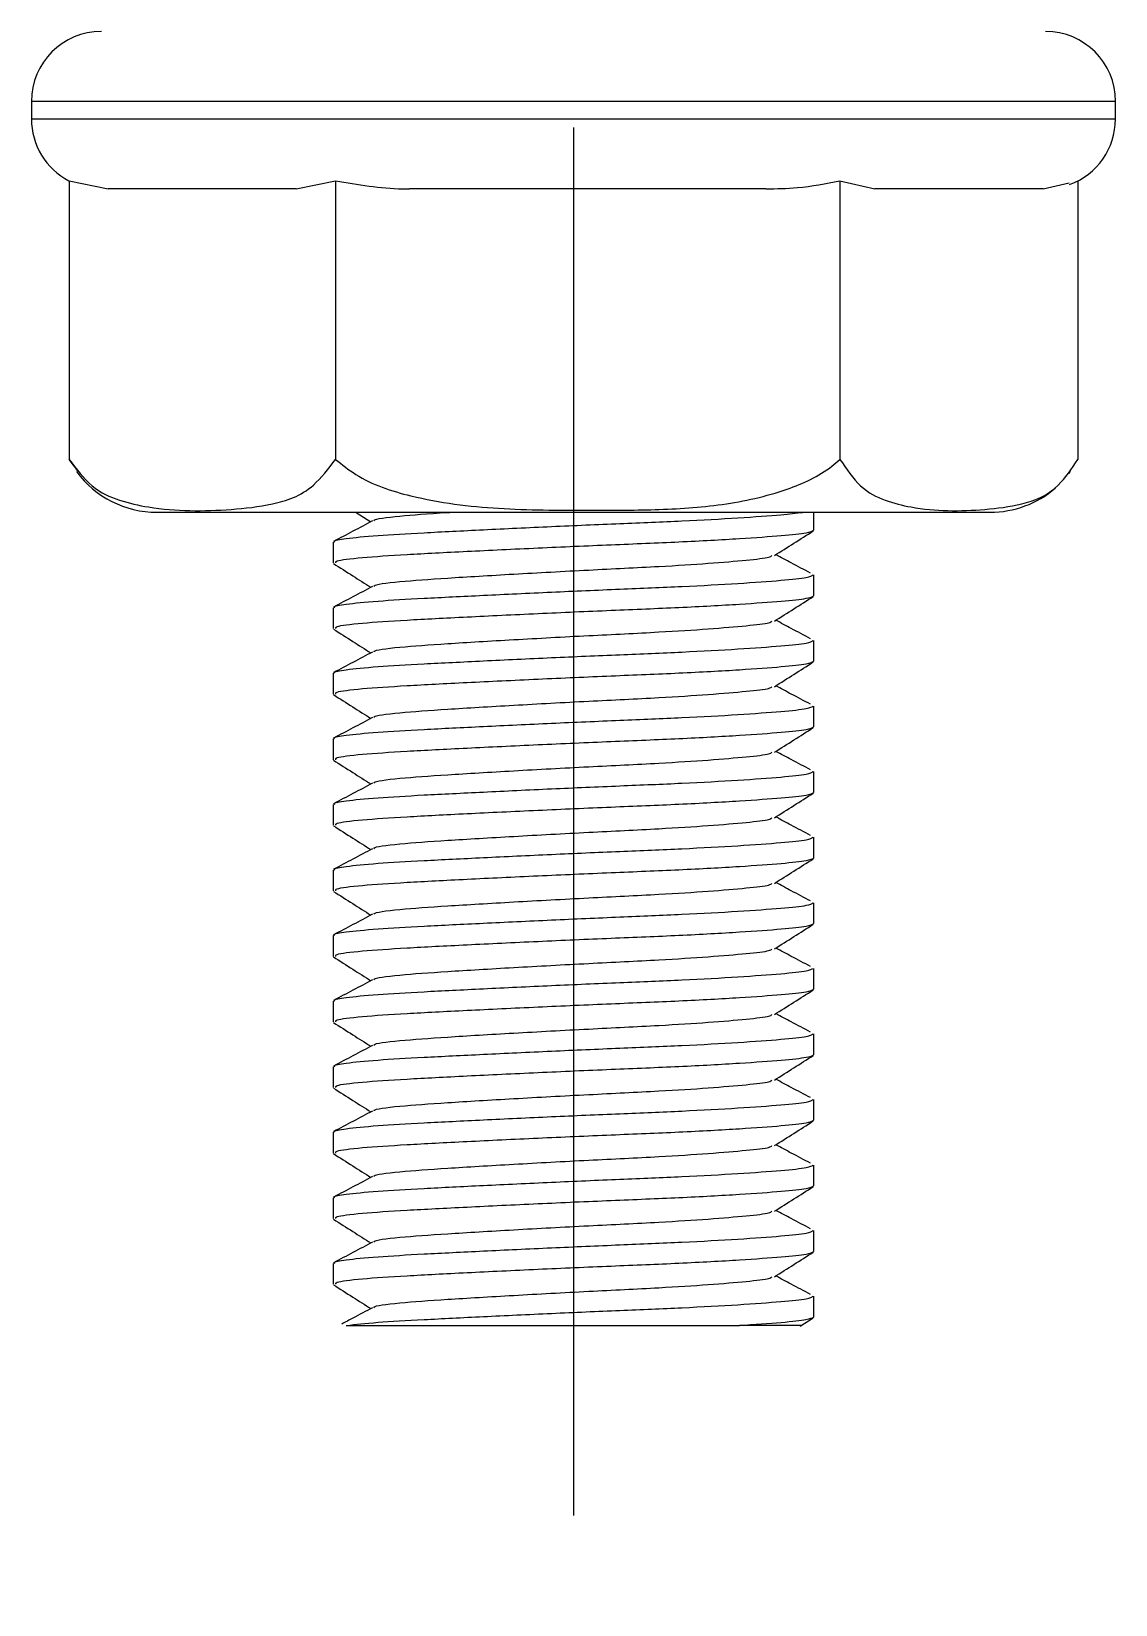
# Model space of a CAD drawing. Header units: millimetres. Extents: x 1036 to 1814, y -113 to 289.
# Drawn here: x 1219.25 to 1231.65, y 92.39 to 110.38 of the extents above; entities that cross this region are included whole.
import ezdxf

# ---------------------------------------------------------------- set-up
doc = ezdxf.new("R2010")
doc.units = ezdxf.units.MM
doc.linetypes.add('CENTER', pattern=[50.8, 31.75, -6.35, 6.35, -6.35])
doc.layers.add('CenterLine', color=1, linetype='CENTER', lineweight=9)
doc.layers.add('SolidLine', color=7, linetype='Continuous', lineweight=30)

msp = doc.modelspace()

# ---------------------------------------------------------------- linework, layer by layer
at = {"layer": 'CenterLine', "lineweight": -3, "ltscale": 0.5}
msp.add_line((1225.453, 236.284), (1225.453, 92.391), dxfattribs=at)
at = {"layer": 'SolidLine', "color": 7, "linetype": 'Continuous', "lineweight": 25}
for p, q in [((1219.253, 109.584), (1219.253, 109.384)), ((1231.653, 109.384), (1231.653, 109.584)), ((1219.683, 108.677), (1220.13, 108.584)), ((1219.683, 108.677), (1219.683, 105.49)), ((1222.283, 108.584), (1220.13, 108.584)), ((1222.283, 108.584), (1222.731, 108.677)), ((1222.731, 108.677), (1222.731, 105.49)), ((1227.654, 108.584), (1223.577, 108.584)), ((1228.501, 108.677), (1228.901, 108.584)), ((1228.501, 108.677), (1228.501, 105.49)), ((1230.824, 108.584), (1228.901, 108.584)), ((1230.824, 108.584), (1231.124, 108.654)), ((1231.224, 108.675), (1231.224, 105.49)), ((1219.783, 105.36), (1219.683, 105.49)), ((1231.121, 105.327), (1231.138, 105.35)), ((1230.219, 104.884), (1220.688, 104.884)), ((1222.966, 104.884), (1223.136, 104.777)), ((1228.203, 104.68), (1228.203, 104.884)), ((1222.703, 104.543), (1222.703, 104.305)), ((1228.203, 103.93), (1228.203, 104.168)), ((1222.703, 103.793), (1222.703, 103.555)), ((1228.203, 103.18), (1228.203, 103.418)), ((1222.703, 103.043), (1222.703, 102.805)), ((1228.203, 102.43), (1228.203, 102.668)), ((1222.703, 102.293), (1222.703, 102.055)), ((1228.203, 101.68), (1228.203, 101.918)), ((1222.703, 101.543), (1222.703, 101.305)), ((1228.203, 100.93), (1228.203, 101.168)), ((1222.703, 100.793), (1222.703, 100.555)), ((1228.203, 100.18), (1228.203, 100.418)), ((1222.703, 100.043), (1222.703, 99.805)), ((1228.203, 99.43), (1228.203, 99.668)), ((1222.703, 99.293), (1222.703, 99.055)), ((1228.203, 98.68), (1228.203, 98.918)), ((1222.703, 98.543), (1222.703, 98.305)), ((1228.203, 97.93), (1228.203, 98.168)), ((1222.703, 97.793), (1222.703, 97.555)), ((1228.203, 97.18), (1228.203, 97.418)), ((1222.703, 97.043), (1222.703, 96.805)), ((1228.203, 96.43), (1228.203, 96.668)), ((1222.703, 96.293), (1222.703, 96.055)), ((1228.203, 95.68), (1228.203, 95.918)), ((1222.854, 95.584), (1227.351, 95.584)), ((1228.047, 95.577), (1228.196, 95.671))]:
    msp.add_line(p, q, dxfattribs=at)
at = {"layer": 'SolidLine', "color": 8, "linetype": 'Continuous', "lineweight": 25}
for p, q in [((1225.655, 109.584), (1219.253, 109.584)), ((1231.653, 109.584), (1225.655, 109.584)), ((1219.253, 109.384), (1225.655, 109.384)), ((1225.655, 109.384), (1231.653, 109.384))]:
    msp.add_line(p, q, dxfattribs=at)
at = {"layer": 'SolidLine', "color": 7, "linetype": 'Continuous', "lineweight": 25}
for centre, radius, start, end in [((1220.053, 109.584), 0.8, 90, 180), ((1230.853, 109.584), 0.8, 0, 90), ((1220.053, 109.384), 0.8, 180, 242.4144), ((1230.853, 109.384), 0.8, 290.0789, 0), ((1220.688, 106.026), 1.141, 216.3632, 270), ((1230.219, 106.026), 1.141, 270, 310.8422)]:
    msp.add_arc(centre, radius, start, end, dxfattribs=at)
for points, knots in [([(1222.731, 108.677), (1222.986, 108.633), (1223.267, 108.585), (1223.552, 108.584), (1223.577, 108.584)], [0, 0, 0, 0, 0.909673, 1, 1, 1, 1]), ([(1227.654, 108.584), (1227.775, 108.586), (1228.06, 108.589), (1228.339, 108.645), (1228.501, 108.677)], [0, 0, 0, 0, 0.422219, 1, 1, 1, 1]), ([(1219.683, 105.49), (1219.768, 105.379), (1219.943, 105.149), (1220.263, 105.011), (1220.794, 104.895), (1221.383, 104.894), (1222.011, 104.965), (1222.434, 105.1), (1222.649, 105.383), (1222.731, 105.49)], [0, 0, 0, 0, 0.09728, 0.200217, 0.305982, 0.60483, 0.754093, 0.906489, 1, 1, 1, 1]), ([(1222.731, 105.49), (1222.806, 105.43), (1223.058, 105.228), (1223.701, 105.02), (1224.597, 104.909), (1225.534, 104.909), (1226.386, 104.907), (1227.155, 104.956), (1227.843, 105.106), (1228.296, 105.311), (1228.471, 105.464), (1228.501, 105.49)], [0, 0, 0, 0, 0.0480873, 0.1611017, 0.3300796, 0.4998784, 0.6283847, 0.7568102, 0.8839664, 0.9800195, 1, 1, 1, 1]), ([(1228.501, 105.49), (1228.577, 105.379), (1228.733, 105.149), (1229.02, 105.011), (1229.494, 104.895), (1230.02, 104.894), (1230.581, 104.965), (1230.959, 105.1), (1231.151, 105.383), (1231.224, 105.49)], [0, 0, 0, 0, 0.097279, 0.200217, 0.305982, 0.60483, 0.754093, 0.906489, 1, 1, 1, 1]), ([(1223.153, 104.786), (1223.079, 104.746), (1222.931, 104.668), (1222.783, 104.59), (1222.709, 104.551)], [0, 0, 0, 0, 0.499815, 1, 1, 1, 1]), ([(1222.722, 104.543), (1222.717, 104.547), (1222.698, 104.56), (1222.844, 104.586), (1223.18, 104.62), (1223.728, 104.651), (1224.414, 104.685), (1225.193, 104.722), (1225.98, 104.756), (1226.719, 104.786), (1227.356, 104.821), (1227.84, 104.856), (1228, 104.875), (1228.073, 104.884)], [0, 0, 0, 0, 0.030558, 0.116926, 0.218503, 0.316179, 0.416901, 0.519552, 0.619871, 0.715948, 0.815926, 0.916515, 1, 1, 1, 1]), ([(1223.179, 104.786), (1223.176, 104.789), (1223.156, 104.807), (1223.448, 104.843), (1223.777, 104.869), (1224.031, 104.884), (1224.039, 104.884)], [0, 0, 0, 0, 0.091342, 0.547356, 0.985241, 1, 1, 1, 1]), ([(1222.736, 104.305), (1222.732, 104.313), (1222.723, 104.333), (1223.005, 104.368), (1223.519, 104.402), (1224.221, 104.438), (1225.037, 104.477), (1225.883, 104.514), (1226.686, 104.546), (1227.361, 104.583), (1227.851, 104.619), (1228.151, 104.65), (1228.183, 104.67), (1228.198, 104.68)], [0, 0, 0, 0, 0.05913, 0.159595, 0.256492, 0.354029, 0.452829, 0.54997, 0.644163, 0.742208, 0.831679, 0.918076, 1, 1, 1, 1]), ([(1227.752, 104.39), (1227.826, 104.437), (1227.974, 104.531), (1228.122, 104.624), (1228.196, 104.671)], [0, 0, 0, 0, 0.499794, 1, 1, 1, 1]), ([(1223.179, 104.036), (1223.176, 104.039), (1223.157, 104.057), (1223.434, 104.093), (1223.984, 104.132), (1224.758, 104.178), (1225.62, 104.225), (1226.4, 104.262), (1227.019, 104.301), (1227.446, 104.338), (1227.7, 104.366), (1227.716, 104.384), (1227.722, 104.39)], [0, 0, 0, 0, 0.025422, 0.152339, 0.27421, 0.399604, 0.526078, 0.64762, 0.746728, 0.846756, 0.94345, 1, 1, 1, 1]), ([(1228.164, 104.189), (1228.091, 104.228), (1227.958, 104.298), (1227.826, 104.368), (1227.768, 104.4)], [0, 0, 0, 0, 0.554096, 1, 1, 1, 1]), ([(1222.708, 104.299), (1222.781, 104.252), (1222.924, 104.161), (1223.067, 104.07), (1223.136, 104.027)], [0, 0, 0, 0, 0.51631, 1, 1, 1, 1]), ([(1223.153, 104.036), (1223.079, 103.996), (1222.931, 103.918), (1222.783, 103.84), (1222.709, 103.801)], [0, 0, 0, 0, 0.499817, 1, 1, 1, 1]), ([(1222.722, 103.793), (1222.717, 103.797), (1222.698, 103.81), (1222.844, 103.836), (1223.18, 103.87), (1223.728, 103.901), (1224.414, 103.935), (1225.192, 103.972), (1225.98, 104.006), (1226.718, 104.036), (1227.36, 104.071), (1227.847, 104.107), (1228.153, 104.138), (1228.179, 104.159), (1228.192, 104.168)], [0, 0, 0, 0, 0.027695, 0.105969, 0.198026, 0.286549, 0.377832, 0.470863, 0.561781, 0.648855, 0.739463, 0.830626, 0.918731, 1, 1, 1, 1]), ([(1222.736, 103.555), (1222.732, 103.563), (1222.723, 103.583), (1223.005, 103.618), (1223.519, 103.652), (1224.221, 103.688), (1225.037, 103.727), (1225.883, 103.764), (1226.686, 103.796), (1227.361, 103.833), (1227.851, 103.869), (1228.151, 103.9), (1228.183, 103.92), (1228.198, 103.93)], [0, 0, 0, 0, 0.05913, 0.159595, 0.256492, 0.354029, 0.452829, 0.54997, 0.644163, 0.742208, 0.831679, 0.918076, 1, 1, 1, 1]), ([(1227.752, 103.64), (1227.826, 103.687), (1227.974, 103.781), (1228.122, 103.874), (1228.196, 103.921)], [0, 0, 0, 0, 0.499795, 1, 1, 1, 1]), ([(1223.179, 103.286), (1223.176, 103.289), (1223.157, 103.307), (1223.434, 103.343), (1223.984, 103.382), (1224.758, 103.428), (1225.62, 103.475), (1226.4, 103.512), (1227.019, 103.551), (1227.446, 103.588), (1227.7, 103.616), (1227.716, 103.634), (1227.722, 103.64)], [0, 0, 0, 0, 0.025422, 0.152339, 0.27421, 0.399604, 0.526078, 0.64762, 0.746728, 0.846756, 0.94345, 1, 1, 1, 1]), ([(1228.164, 103.439), (1228.091, 103.478), (1227.958, 103.548), (1227.826, 103.618), (1227.768, 103.65)], [0, 0, 0, 0, 0.554096, 1, 1, 1, 1]), ([(1222.708, 103.549), (1222.781, 103.502), (1222.924, 103.411), (1223.067, 103.32), (1223.136, 103.277)], [0, 0, 0, 0, 0.516312, 1, 1, 1, 1]), ([(1223.153, 103.286), (1223.079, 103.246), (1222.931, 103.168), (1222.783, 103.09), (1222.709, 103.051)], [0, 0, 0, 0, 0.499816, 1, 1, 1, 1]), ([(1222.722, 103.043), (1222.717, 103.047), (1222.698, 103.06), (1222.844, 103.086), (1223.18, 103.12), (1223.728, 103.151), (1224.414, 103.185), (1225.192, 103.222), (1225.98, 103.256), (1226.718, 103.286), (1227.36, 103.321), (1227.847, 103.357), (1228.153, 103.388), (1228.179, 103.409), (1228.192, 103.418)], [0, 0, 0, 0, 0.027695, 0.105969, 0.198026, 0.286549, 0.377832, 0.470863, 0.561781, 0.648855, 0.739463, 0.830626, 0.918731, 1, 1, 1, 1]), ([(1222.736, 102.805), (1222.732, 102.813), (1222.723, 102.833), (1223.005, 102.868), (1223.519, 102.902), (1224.221, 102.938), (1225.037, 102.977), (1225.883, 103.014), (1226.686, 103.046), (1227.361, 103.083), (1227.851, 103.119), (1228.151, 103.15), (1228.183, 103.17), (1228.198, 103.18)], [0, 0, 0, 0, 0.05913, 0.159595, 0.256492, 0.354029, 0.452829, 0.54997, 0.644163, 0.742208, 0.831679, 0.918076, 1, 1, 1, 1]), ([(1227.752, 102.89), (1227.826, 102.937), (1227.974, 103.031), (1228.122, 103.124), (1228.196, 103.171)], [0, 0, 0, 0, 0.499795, 1, 1, 1, 1]), ([(1222.708, 102.799), (1222.781, 102.752), (1222.924, 102.661), (1223.067, 102.57), (1223.136, 102.527)], [0, 0, 0, 0, 0.516312, 1, 1, 1, 1]), ([(1223.179, 102.536), (1223.176, 102.539), (1223.157, 102.557), (1223.434, 102.593), (1223.984, 102.632), (1224.758, 102.678), (1225.62, 102.725), (1226.4, 102.762), (1227.019, 102.801), (1227.446, 102.838), (1227.7, 102.866), (1227.716, 102.884), (1227.722, 102.89)], [0, 0, 0, 0, 0.025422, 0.152339, 0.27421, 0.399604, 0.526078, 0.64762, 0.746728, 0.846756, 0.94345, 1, 1, 1, 1]), ([(1228.164, 102.689), (1228.091, 102.728), (1227.958, 102.798), (1227.826, 102.868), (1227.768, 102.9)], [0, 0, 0, 0, 0.554094, 1, 1, 1, 1]), ([(1222.722, 102.293), (1222.717, 102.297), (1222.698, 102.31), (1222.844, 102.336), (1223.18, 102.37), (1223.728, 102.401), (1224.414, 102.435), (1225.192, 102.472), (1225.98, 102.506), (1226.718, 102.536), (1227.36, 102.571), (1227.847, 102.607), (1228.153, 102.638), (1228.179, 102.659), (1228.192, 102.668)], [0, 0, 0, 0, 0.027695, 0.105969, 0.198026, 0.286549, 0.377832, 0.470863, 0.561781, 0.648855, 0.739463, 0.830626, 0.918731, 1, 1, 1, 1]), ([(1223.153, 102.536), (1223.079, 102.496), (1222.931, 102.418), (1222.783, 102.34), (1222.709, 102.301)], [0, 0, 0, 0, 0.499815, 1, 1, 1, 1]), ([(1222.736, 102.055), (1222.732, 102.063), (1222.723, 102.083), (1223.005, 102.118), (1223.519, 102.152), (1224.221, 102.188), (1225.037, 102.227), (1225.883, 102.264), (1226.686, 102.296), (1227.361, 102.333), (1227.851, 102.369), (1228.151, 102.4), (1228.183, 102.42), (1228.198, 102.43)], [0, 0, 0, 0, 0.05913, 0.159595, 0.256492, 0.354029, 0.452829, 0.54997, 0.644163, 0.742208, 0.831679, 0.918076, 1, 1, 1, 1]), ([(1227.752, 102.14), (1227.826, 102.187), (1227.974, 102.281), (1228.122, 102.374), (1228.196, 102.421)], [0, 0, 0, 0, 0.499795, 1, 1, 1, 1]), ([(1222.708, 102.049), (1222.781, 102.002), (1222.924, 101.911), (1223.067, 101.82), (1223.136, 101.777)], [0, 0, 0, 0, 0.51631, 1, 1, 1, 1]), ([(1223.179, 101.786), (1223.176, 101.789), (1223.157, 101.807), (1223.434, 101.843), (1223.984, 101.882), (1224.758, 101.928), (1225.62, 101.975), (1226.4, 102.012), (1227.019, 102.051), (1227.446, 102.088), (1227.7, 102.116), (1227.716, 102.134), (1227.722, 102.14)], [0, 0, 0, 0, 0.025422, 0.152339, 0.27421, 0.399604, 0.526078, 0.64762, 0.746728, 0.846756, 0.94345, 1, 1, 1, 1]), ([(1228.164, 101.939), (1228.091, 101.978), (1227.958, 102.048), (1227.826, 102.118), (1227.768, 102.15)], [0, 0, 0, 0, 0.554094, 1, 1, 1, 1]), ([(1222.722, 101.543), (1222.717, 101.547), (1222.698, 101.56), (1222.844, 101.586), (1223.18, 101.62), (1223.728, 101.651), (1224.414, 101.685), (1225.192, 101.722), (1225.98, 101.756), (1226.718, 101.786), (1227.36, 101.821), (1227.847, 101.857), (1228.153, 101.888), (1228.179, 101.909), (1228.192, 101.918)], [0, 0, 0, 0, 0.027695, 0.105969, 0.198026, 0.286549, 0.377832, 0.470863, 0.561781, 0.648855, 0.739463, 0.830626, 0.918731, 1, 1, 1, 1]), ([(1223.153, 101.786), (1223.079, 101.746), (1222.931, 101.668), (1222.783, 101.59), (1222.709, 101.551)], [0, 0, 0, 0, 0.499815, 1, 1, 1, 1]), ([(1222.736, 101.305), (1222.732, 101.313), (1222.723, 101.333), (1223.005, 101.368), (1223.519, 101.402), (1224.221, 101.438), (1225.037, 101.477), (1225.883, 101.514), (1226.686, 101.546), (1227.361, 101.583), (1227.851, 101.619), (1228.151, 101.65), (1228.183, 101.67), (1228.198, 101.68)], [0, 0, 0, 0, 0.05913, 0.159595, 0.256492, 0.354029, 0.452829, 0.54997, 0.644163, 0.742208, 0.831679, 0.918076, 1, 1, 1, 1]), ([(1227.752, 101.39), (1227.826, 101.437), (1227.974, 101.531), (1228.122, 101.624), (1228.196, 101.671)], [0, 0, 0, 0, 0.499794, 1, 1, 1, 1]), ([(1223.179, 101.036), (1223.176, 101.039), (1223.157, 101.057), (1223.434, 101.093), (1223.984, 101.132), (1224.758, 101.178), (1225.62, 101.225), (1226.4, 101.262), (1227.019, 101.301), (1227.446, 101.338), (1227.7, 101.366), (1227.716, 101.384), (1227.722, 101.39)], [0, 0, 0, 0, 0.025422, 0.152339, 0.27421, 0.399604, 0.526078, 0.64762, 0.746728, 0.846756, 0.94345, 1, 1, 1, 1]), ([(1228.164, 101.189), (1228.091, 101.228), (1227.958, 101.298), (1227.826, 101.368), (1227.768, 101.4)], [0, 0, 0, 0, 0.554095, 1, 1, 1, 1]), ([(1222.708, 101.299), (1222.781, 101.252), (1222.924, 101.161), (1223.067, 101.07), (1223.136, 101.027)], [0, 0, 0, 0, 0.51631, 1, 1, 1, 1]), ([(1222.722, 100.793), (1222.717, 100.797), (1222.698, 100.81), (1222.844, 100.836), (1223.18, 100.87), (1223.728, 100.901), (1224.414, 100.935), (1225.192, 100.972), (1225.98, 101.006), (1226.718, 101.036), (1227.36, 101.071), (1227.847, 101.107), (1228.153, 101.138), (1228.179, 101.159), (1228.192, 101.168)], [0, 0, 0, 0, 0.027695, 0.105969, 0.198026, 0.286549, 0.377832, 0.470863, 0.561781, 0.648855, 0.739463, 0.830626, 0.918731, 1, 1, 1, 1]), ([(1223.153, 101.036), (1223.079, 100.996), (1222.931, 100.918), (1222.783, 100.84), (1222.709, 100.801)], [0, 0, 0, 0, 0.499815, 1, 1, 1, 1]), ([(1222.736, 100.555), (1222.732, 100.563), (1222.723, 100.583), (1223.005, 100.618), (1223.519, 100.652), (1224.221, 100.688), (1225.037, 100.727), (1225.883, 100.764), (1226.686, 100.796), (1227.361, 100.833), (1227.851, 100.869), (1228.151, 100.9), (1228.183, 100.92), (1228.198, 100.93)], [0, 0, 0, 0, 0.05913, 0.159595, 0.256492, 0.354029, 0.452829, 0.54997, 0.644163, 0.742208, 0.831679, 0.918076, 1, 1, 1, 1]), ([(1227.752, 100.64), (1227.826, 100.687), (1227.974, 100.781), (1228.122, 100.874), (1228.196, 100.921)], [0, 0, 0, 0, 0.499794, 1, 1, 1, 1]), ([(1223.179, 100.286), (1223.176, 100.289), (1223.157, 100.307), (1223.434, 100.343), (1223.984, 100.382), (1224.758, 100.428), (1225.62, 100.475), (1226.4, 100.512), (1227.019, 100.551), (1227.446, 100.588), (1227.7, 100.616), (1227.716, 100.634), (1227.722, 100.64)], [0, 0, 0, 0, 0.025422, 0.152339, 0.27421, 0.399604, 0.526078, 0.64762, 0.746728, 0.846756, 0.94345, 1, 1, 1, 1]), ([(1228.164, 100.439), (1228.091, 100.478), (1227.958, 100.548), (1227.826, 100.618), (1227.768, 100.65)], [0, 0, 0, 0, 0.554095, 1, 1, 1, 1]), ([(1222.708, 100.549), (1222.781, 100.502), (1222.924, 100.411), (1223.067, 100.32), (1223.136, 100.277)], [0, 0, 0, 0, 0.516309, 1, 1, 1, 1]), ([(1222.722, 100.043), (1222.717, 100.047), (1222.698, 100.06), (1222.844, 100.086), (1223.18, 100.12), (1223.728, 100.151), (1224.414, 100.185), (1225.192, 100.222), (1225.98, 100.256), (1226.718, 100.286), (1227.36, 100.321), (1227.847, 100.357), (1228.153, 100.388), (1228.179, 100.409), (1228.192, 100.418)], [0, 0, 0, 0, 0.027695, 0.105969, 0.198026, 0.286549, 0.377832, 0.470863, 0.561781, 0.648855, 0.739463, 0.830626, 0.918731, 1, 1, 1, 1]), ([(1223.153, 100.286), (1223.079, 100.246), (1222.931, 100.168), (1222.783, 100.09), (1222.709, 100.051)], [0, 0, 0, 0, 0.499814, 1, 1, 1, 1]), ([(1222.736, 99.805), (1222.732, 99.813), (1222.723, 99.833), (1223.005, 99.868), (1223.519, 99.902), (1224.221, 99.938), (1225.037, 99.977), (1225.883, 100.014), (1226.686, 100.046), (1227.361, 100.083), (1227.851, 100.119), (1228.151, 100.15), (1228.183, 100.17), (1228.198, 100.18)], [0, 0, 0, 0, 0.05913, 0.159595, 0.256492, 0.354029, 0.452829, 0.54997, 0.644163, 0.742208, 0.831679, 0.918076, 1, 1, 1, 1]), ([(1227.752, 99.89), (1227.826, 99.937), (1227.974, 100.031), (1228.122, 100.124), (1228.196, 100.171)], [0, 0, 0, 0, 0.499796, 1, 1, 1, 1]), ([(1223.179, 99.536), (1223.176, 99.539), (1223.157, 99.557), (1223.434, 99.593), (1223.984, 99.632), (1224.758, 99.678), (1225.62, 99.725), (1226.4, 99.762), (1227.019, 99.801), (1227.446, 99.838), (1227.7, 99.866), (1227.716, 99.884), (1227.722, 99.89)], [0, 0, 0, 0, 0.025422, 0.152339, 0.27421, 0.399604, 0.526078, 0.64762, 0.746728, 0.846756, 0.94345, 1, 1, 1, 1]), ([(1228.164, 99.689), (1228.091, 99.728), (1227.958, 99.798), (1227.826, 99.868), (1227.768, 99.9)], [0, 0, 0, 0, 0.554094, 1, 1, 1, 1]), ([(1222.708, 99.799), (1222.781, 99.752), (1222.924, 99.661), (1223.067, 99.57), (1223.136, 99.527)], [0, 0, 0, 0, 0.516312, 1, 1, 1, 1]), ([(1223.153, 99.536), (1223.079, 99.496), (1222.931, 99.418), (1222.783, 99.34), (1222.709, 99.301)], [0, 0, 0, 0, 0.499816, 1, 1, 1, 1]), ([(1222.722, 99.293), (1222.717, 99.297), (1222.698, 99.31), (1222.844, 99.336), (1223.18, 99.37), (1223.728, 99.401), (1224.414, 99.435), (1225.192, 99.472), (1225.98, 99.506), (1226.718, 99.536), (1227.36, 99.571), (1227.847, 99.607), (1228.153, 99.638), (1228.179, 99.659), (1228.192, 99.668)], [0, 0, 0, 0, 0.027695, 0.105969, 0.198026, 0.286549, 0.377832, 0.470863, 0.561781, 0.648855, 0.739463, 0.830626, 0.918731, 1, 1, 1, 1]), ([(1222.736, 99.055), (1222.732, 99.063), (1222.723, 99.083), (1223.005, 99.118), (1223.519, 99.152), (1224.221, 99.188), (1225.037, 99.227), (1225.883, 99.264), (1226.686, 99.296), (1227.361, 99.333), (1227.851, 99.369), (1228.151, 99.4), (1228.183, 99.42), (1228.198, 99.43)], [0, 0, 0, 0, 0.05913, 0.159595, 0.256492, 0.354029, 0.452829, 0.54997, 0.644163, 0.742208, 0.831679, 0.918076, 1, 1, 1, 1]), ([(1227.752, 99.14), (1227.826, 99.187), (1227.974, 99.281), (1228.122, 99.374), (1228.196, 99.421)], [0, 0, 0, 0, 0.499796, 1, 1, 1, 1]), ([(1228.164, 98.939), (1228.091, 98.978), (1227.958, 99.048), (1227.826, 99.118), (1227.768, 99.15)], [0, 0, 0, 0, 0.554096, 1, 1, 1, 1]), ([(1222.708, 99.049), (1222.781, 99.002), (1222.924, 98.911), (1223.067, 98.82), (1223.136, 98.777)], [0, 0, 0, 0, 0.516309, 1, 1, 1, 1]), ([(1223.179, 98.786), (1223.176, 98.789), (1223.157, 98.807), (1223.434, 98.843), (1223.984, 98.882), (1224.758, 98.928), (1225.62, 98.975), (1226.4, 99.012), (1227.019, 99.051), (1227.446, 99.088), (1227.7, 99.116), (1227.716, 99.134), (1227.722, 99.14)], [0, 0, 0, 0, 0.025422, 0.152339, 0.27421, 0.399604, 0.526078, 0.64762, 0.746728, 0.846756, 0.94345, 1, 1, 1, 1]), ([(1223.153, 98.786), (1223.079, 98.746), (1222.931, 98.668), (1222.783, 98.59), (1222.709, 98.551)], [0, 0, 0, 0, 0.499814, 1, 1, 1, 1]), ([(1222.722, 98.543), (1222.717, 98.547), (1222.698, 98.56), (1222.844, 98.586), (1223.18, 98.62), (1223.728, 98.651), (1224.414, 98.685), (1225.192, 98.722), (1225.98, 98.756), (1226.718, 98.786), (1227.36, 98.821), (1227.847, 98.857), (1228.153, 98.888), (1228.179, 98.909), (1228.192, 98.918)], [0, 0, 0, 0, 0.027695, 0.105969, 0.198026, 0.286549, 0.377832, 0.470863, 0.561781, 0.648855, 0.739463, 0.830626, 0.918731, 1, 1, 1, 1]), ([(1222.736, 98.305), (1222.732, 98.313), (1222.723, 98.333), (1223.005, 98.368), (1223.519, 98.402), (1224.221, 98.438), (1225.037, 98.477), (1225.883, 98.514), (1226.686, 98.546), (1227.361, 98.583), (1227.851, 98.619), (1228.151, 98.65), (1228.183, 98.67), (1228.198, 98.68)], [0, 0, 0, 0, 0.05913, 0.159595, 0.256492, 0.354029, 0.452829, 0.54997, 0.644163, 0.742208, 0.831679, 0.918076, 1, 1, 1, 1]), ([(1227.752, 98.39), (1227.826, 98.437), (1227.974, 98.531), (1228.122, 98.624), (1228.196, 98.671)], [0, 0, 0, 0, 0.499792, 1, 1, 1, 1]), ([(1222.708, 98.299), (1222.781, 98.252), (1222.924, 98.161), (1223.067, 98.07), (1223.136, 98.027)], [0, 0, 0, 0, 0.516312, 1, 1, 1, 1]), ([(1223.179, 98.036), (1223.176, 98.039), (1223.157, 98.057), (1223.434, 98.093), (1223.984, 98.132), (1224.758, 98.178), (1225.62, 98.225), (1226.4, 98.262), (1227.019, 98.301), (1227.446, 98.338), (1227.7, 98.366), (1227.716, 98.384), (1227.722, 98.39)], [0, 0, 0, 0, 0.025422, 0.152339, 0.27421, 0.399604, 0.526078, 0.64762, 0.746728, 0.846756, 0.94345, 1, 1, 1, 1]), ([(1228.164, 98.189), (1228.091, 98.228), (1227.958, 98.298), (1227.826, 98.368), (1227.768, 98.4)], [0, 0, 0, 0, 0.554094, 1, 1, 1, 1]), ([(1222.722, 97.793), (1222.717, 97.797), (1222.698, 97.81), (1222.844, 97.836), (1223.18, 97.87), (1223.728, 97.901), (1224.414, 97.935), (1225.192, 97.972), (1225.98, 98.006), (1226.718, 98.036), (1227.36, 98.071), (1227.847, 98.107), (1228.153, 98.138), (1228.179, 98.159), (1228.192, 98.168)], [0, 0, 0, 0, 0.027695, 0.105969, 0.198026, 0.286549, 0.377832, 0.470863, 0.561781, 0.648855, 0.739463, 0.830626, 0.918731, 1, 1, 1, 1]), ([(1223.153, 98.036), (1223.079, 97.996), (1222.931, 97.918), (1222.783, 97.84), (1222.709, 97.801)], [0, 0, 0, 0, 0.499816, 1, 1, 1, 1]), ([(1222.736, 97.555), (1222.732, 97.563), (1222.723, 97.583), (1223.005, 97.618), (1223.519, 97.652), (1224.221, 97.688), (1225.037, 97.727), (1225.883, 97.764), (1226.686, 97.796), (1227.361, 97.833), (1227.851, 97.869), (1228.151, 97.9), (1228.183, 97.92), (1228.198, 97.93)], [0, 0, 0, 0, 0.05913, 0.159595, 0.256492, 0.354029, 0.452829, 0.54997, 0.644163, 0.742208, 0.831679, 0.918076, 1, 1, 1, 1]), ([(1227.752, 97.64), (1227.826, 97.687), (1227.974, 97.781), (1228.122, 97.874), (1228.196, 97.921)], [0, 0, 0, 0, 0.499796, 1, 1, 1, 1]), ([(1222.708, 97.549), (1222.781, 97.502), (1222.924, 97.411), (1223.067, 97.32), (1223.136, 97.277)], [0, 0, 0, 0, 0.516312, 1, 1, 1, 1]), ([(1223.179, 97.286), (1223.176, 97.289), (1223.157, 97.307), (1223.434, 97.343), (1223.984, 97.382), (1224.758, 97.428), (1225.62, 97.475), (1226.4, 97.512), (1227.019, 97.551), (1227.446, 97.588), (1227.7, 97.616), (1227.716, 97.634), (1227.722, 97.64)], [0, 0, 0, 0, 0.025422, 0.152339, 0.27421, 0.399604, 0.526078, 0.64762, 0.746728, 0.846756, 0.94345, 1, 1, 1, 1]), ([(1228.164, 97.439), (1228.091, 97.478), (1227.958, 97.548), (1227.826, 97.618), (1227.768, 97.65)], [0, 0, 0, 0, 0.554096, 1, 1, 1, 1]), ([(1222.722, 97.043), (1222.717, 97.047), (1222.698, 97.06), (1222.844, 97.086), (1223.18, 97.12), (1223.728, 97.151), (1224.414, 97.185), (1225.192, 97.222), (1225.98, 97.256), (1226.718, 97.286), (1227.36, 97.321), (1227.847, 97.357), (1228.153, 97.388), (1228.179, 97.409), (1228.192, 97.418)], [0, 0, 0, 0, 0.027695, 0.105969, 0.198026, 0.286549, 0.377832, 0.470863, 0.561781, 0.648855, 0.739463, 0.830626, 0.918731, 1, 1, 1, 1]), ([(1223.153, 97.286), (1223.079, 97.246), (1222.931, 97.168), (1222.783, 97.09), (1222.709, 97.051)], [0, 0, 0, 0, 0.499818, 1, 1, 1, 1]), ([(1222.736, 96.805), (1222.732, 96.813), (1222.723, 96.833), (1223.005, 96.868), (1223.519, 96.902), (1224.221, 96.938), (1225.037, 96.977), (1225.883, 97.014), (1226.686, 97.046), (1227.361, 97.083), (1227.851, 97.119), (1228.151, 97.15), (1228.183, 97.17), (1228.198, 97.18)], [0, 0, 0, 0, 0.05913, 0.159595, 0.256492, 0.354029, 0.452829, 0.54997, 0.644163, 0.742208, 0.831679, 0.918076, 1, 1, 1, 1]), ([(1227.752, 96.89), (1227.826, 96.937), (1227.974, 97.031), (1228.122, 97.124), (1228.196, 97.171)], [0, 0, 0, 0, 0.499794, 1, 1, 1, 1]), ([(1223.179, 96.536), (1223.176, 96.539), (1223.157, 96.557), (1223.434, 96.593), (1223.984, 96.632), (1224.758, 96.678), (1225.62, 96.725), (1226.4, 96.762), (1227.019, 96.801), (1227.446, 96.838), (1227.7, 96.866), (1227.716, 96.884), (1227.722, 96.89)], [0, 0, 0, 0, 0.025422, 0.152339, 0.27421, 0.399604, 0.526078, 0.64762, 0.746728, 0.846756, 0.94345, 1, 1, 1, 1]), ([(1228.164, 96.689), (1228.091, 96.728), (1227.958, 96.798), (1227.826, 96.868), (1227.768, 96.9)], [0, 0, 0, 0, 0.554096, 1, 1, 1, 1]), ([(1222.708, 96.799), (1222.781, 96.752), (1222.924, 96.661), (1223.067, 96.57), (1223.136, 96.527)], [0, 0, 0, 0, 0.516311, 1, 1, 1, 1]), ([(1222.722, 96.293), (1222.717, 96.297), (1222.698, 96.31), (1222.844, 96.336), (1223.18, 96.37), (1223.728, 96.401), (1224.414, 96.435), (1225.192, 96.472), (1225.98, 96.506), (1226.718, 96.536), (1227.36, 96.571), (1227.847, 96.607), (1228.153, 96.638), (1228.179, 96.659), (1228.192, 96.668)], [0, 0, 0, 0, 0.027695, 0.105969, 0.198026, 0.286549, 0.377832, 0.470863, 0.561781, 0.648855, 0.739463, 0.830626, 0.918731, 1, 1, 1, 1]), ([(1223.153, 96.536), (1223.079, 96.496), (1222.931, 96.418), (1222.783, 96.34), (1222.709, 96.301)], [0, 0, 0, 0, 0.499814, 1, 1, 1, 1]), ([(1222.736, 96.055), (1222.732, 96.063), (1222.723, 96.083), (1223.005, 96.118), (1223.519, 96.152), (1224.221, 96.188), (1225.037, 96.227), (1225.883, 96.264), (1226.686, 96.296), (1227.361, 96.333), (1227.851, 96.369), (1228.151, 96.4), (1228.183, 96.42), (1228.198, 96.43)], [0, 0, 0, 0, 0.05913, 0.159595, 0.256492, 0.354029, 0.452829, 0.54997, 0.644163, 0.742208, 0.831679, 0.918076, 1, 1, 1, 1]), ([(1227.752, 96.14), (1227.826, 96.187), (1227.974, 96.281), (1228.122, 96.374), (1228.196, 96.421)], [0, 0, 0, 0, 0.499796, 1, 1, 1, 1]), ([(1223.179, 95.786), (1223.176, 95.789), (1223.157, 95.807), (1223.434, 95.843), (1223.984, 95.882), (1224.758, 95.928), (1225.62, 95.975), (1226.4, 96.012), (1227.019, 96.051), (1227.446, 96.088), (1227.7, 96.116), (1227.716, 96.134), (1227.722, 96.14)], [0, 0, 0, 0, 0.025422, 0.152339, 0.27421, 0.399604, 0.526078, 0.64762, 0.746728, 0.846756, 0.94345, 1, 1, 1, 1]), ([(1228.164, 95.939), (1228.091, 95.978), (1227.958, 96.048), (1227.826, 96.118), (1227.768, 96.15)], [0, 0, 0, 0, 0.554092, 1, 1, 1, 1]), ([(1222.708, 96.049), (1222.781, 96.002), (1222.924, 95.911), (1223.067, 95.82), (1223.136, 95.777)], [0, 0, 0, 0, 0.516312, 1, 1, 1, 1]), ([(1222.854, 95.584), (1222.962, 95.596), (1223.173, 95.62), (1223.73, 95.651), (1224.413, 95.685), (1225.193, 95.722), (1225.98, 95.756), (1226.718, 95.786), (1227.36, 95.821), (1227.847, 95.857), (1228.153, 95.888), (1228.179, 95.909), (1228.192, 95.918)], [0, 0, 0, 0, 0.102969, 0.201985, 0.304087, 0.408145, 0.509839, 0.607234, 0.708582, 0.81055, 0.909099, 1, 1, 1, 1]), ([(1223.153, 95.786), (1223.079, 95.746), (1222.962, 95.685), (1222.845, 95.623), (1222.802, 95.6)], [0, 0, 0, 0, 0.632259, 1, 1, 1, 1]), ([(1227.351, 95.584), (1227.522, 95.596), (1227.858, 95.619), (1228.149, 95.65), (1228.182, 95.67), (1228.198, 95.68)], [0, 0, 0, 0, 0.3470672, 0.6822077, 1, 1, 1, 1]), ([(1228.043, 95.584), (1228.048, 95.584), (1228.091, 95.584), (1227.891, 95.584), (1227.592, 95.584), (1227.373, 95.584), (1227.351, 95.584)], [0, 0, 0, 0, 0.0563602, 0.4930388, 0.9488819, 1, 1, 1, 1])]:
    msp.add_open_spline(points, degree=3, knots=knots, dxfattribs=at)

doc.saveas('drawing.dxf')
